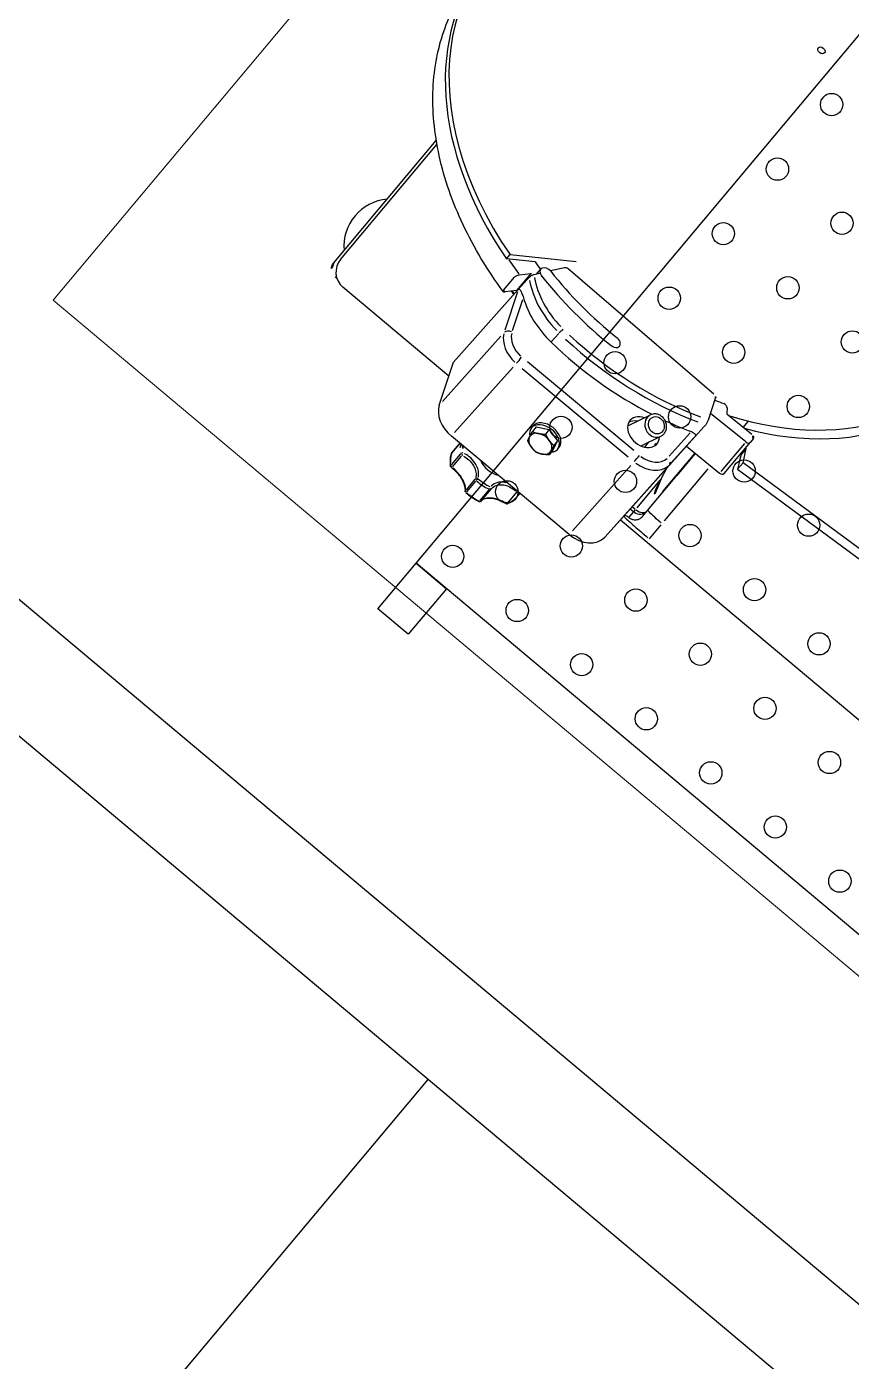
# Model space of a CAD drawing. Header units: metres. Extents: x 822482 to 822767, y 9662202 to 9662512.
# Drawn here: x 822693.193 to 822693.609, y 9662398.62 to 9662399.293 of the extents above; entities that cross this region are included whole.
import ezdxf

# ---------------------------------------------------------------- set-up
doc = ezdxf.new("R2010")
doc.units = ezdxf.units.M
doc.layers.add('ARQ_NE_EQUIPAMENTOS', color=7, linetype='Continuous')
doc.layers.add('ARQ_NE_INOX', color=7, linetype='Continuous', lineweight=0, true_color=0x0032c7)
doc.layers.add('ARQ_NE_MOBILIÁRIOS', color=251, linetype='Continuous', lineweight=0)

# ---------------------------------------------------------------- blocks, each defined once
blk = doc.blocks.new('Tan-s-pl')
for p, q in [((0.3099999999999454, -0.2599999999999341), (0.3099999999999454, 0.2600000000000477)), ((0.4900000000000091, -0.2599999999999341), (0.03999999999996362, -0.2599999999999341)), ((0.5099999999999909, -0.2999999999999545), (0, -0.2999999999999545))]:
    blk.add_line(p, q)
blk = doc.blocks.new('20006_ARQ_1400_3PV$0$IPL-001')
at = {"color": 0}
for points in [[(0, 0), (1, 0), (1, -0.3699999999989814), (0, -0.3699999999989814)], [(0, -0.3699999999989814), (0.02000000000407454, -0.3699999999989814), (0.02000000000407454, -0.3999999999978172), (0, -0.3999999999978172)]]:
    blk.add_lwpolyline(points, close=True, dxfattribs=at)
for centre in [(0.01194317577028414, -0.05810210423805984), (0.01194317577028414, -0.100583787629148), (0.0544248591613723, -0.100583787629148), (0.01194317577028414, -0.1430654710202361), (0.0544248591613723, -0.1430654710202361), (0.09690654255973641, -0.1430654710202361), (0.01194317577028414, -0.1855471544113243), (0.0544248591613723, -0.1855471544113243), (0.09690654255973641, -0.1855471544113243), (0.01194317577028414, -0.2280288378024125), (0.0544248591613723, -0.2280288378024125), (0.09690654255973641, -0.2280288378024125), (0.1393882259508246, -0.2280288378024125), (0.01194317577028414, -0.2705105211935006), (0.0544248591613723, -0.2705105211935006), (0.09690654255973641, -0.2705105211935006), (0.1393882259508246, -0.2705105211935006), (0.1818699093491887, -0.2705105211935006), (0.01194317577028414, -0.3129922045845888), (0.0544248591613723, -0.3129922045845888), (0.09690654255973641, -0.3129922045845888), (0.1393882259508246, -0.3129922045845888), (0.1818699093491887, -0.3129922045845888), (0.2243515927402768, -0.3129922045845888), (0.01194317577028414, -0.3554738879756769), (0.0544248591613723, -0.3554738879756769), (0.09690654255973641, -0.3554738879756769), (0.1393882259508246, -0.3554738879756769), (0.1818699093491887, -0.3554738879756769), (0.2243515927402768, -0.3554738879756769), (0.2668332761386409, -0.3554738879756769)]:
    blk.add_circle(centre, 0.005620420848572394, dxfattribs=at)
blk = doc.blocks.new('20006_ARQ_1400_3PV$0$QF-062')
at = {"color": 0}
for p, q in [((0.3823278721320094, 0.03771575491100521), (0.3823278721320094, 0.02992738989178179)), ((0.3829763868898226, 0.03097879686038141), (0.3829763868898226, 0.03798832537768249)), ((0.3909057447735904, 0.03887637152865864), (0.3909057447735904, 0.03186684301135756)), ((0.3918148614038728, 0.0313722237501679), (0.3918148614038728, 0.03838175226746898)), ((0.4045409800473863, 0.03379667297349442), (0.4045409800473863, 0.0267871444557386)), ((0.3715510699630613, 0.02283505962441268), (0.3715510699630613, 0.03046135554177454)), ((0.4056412505715343, 0.02655780382838202), (0.4056412505715343, 0.03356733234613785)), ((0.4092859763422894, 0.02857119216832871), (0.4092859763422894, 0.02267622091358135)), ((0.4093219821115781, 0.02234883067785631), (0.4093219821115781, 0.02871065450653987)), ((0.3374869347744607, 0.02213302629343161), (0.4148880534867203, 0.02236555207809943)), ((0.3700060917299197, 0.02223071922890085), (0.3700060917299197, 0.02513796927541989)), ((0.3360221971388455, -0.02453026059220065), (0.337409843320529, 0.01967706382538381)), ((0.4148109620318792, 0.01990958961050637), (0.4134233158511051, -0.02429773480707809)), ((0.4296371907275898, 0.01428035694289065), (0.4380678019879269, -0.00681364420825048)), ((0.3227805572532816, 0.009238840090802114), (0.3213929110725076, -0.03496848432723709)), ((0.3221280614689022, -0.00716194639880996), (0.3228576487072132, 0.01169480255839517)), ((0.4281724530919746, -0.03238292994228686), (0.4295600992736581, 0.01182439447529759)), ((0, 0), (0.3224051646275257, 0)), ((0.4353446019094918, 0), (0.5050121834601669, 0)), ((0.3050060917303199, -0.002163662421025947), (0.3050060917303199, -0.01133415133153903)), ((0.3200060917297378, -0.007301668729269295), (0.3200060917297378, -0.003850377237995417)), ((0.322120363644899, -0.002444453864427487), (0.3223105861643489, -0.002444453864427487)), ((0.3711571580897726, -0.005185516019537317), (0.371057938938975, -0.002173591370592476)), ((0.3722786789376187, -0.01022697252938087), (0.3711571580897726, -0.005185516019537317)), ((0.3851289137046479, -0.008675373837832012), (0.3850296945538503, -0.005663449188432423)), ((0.3866384276216195, -0.006650588805769075), (0.3866769645374006, -0.007820426318176033)), ((0.5102799148407939, -0.00150000000030559), (0.5115091375946577, -0.00150000000030559)), ((0.5165060917297524, -0.006496954135400301), (0.5165060917297524, -0.08695021528274083)), ((0.3150060917296287, -0.008496565325003758), (0.3150060917296287, -0.01248122739707469)), ((0.3150060917296287, -0.01248122739707469), (0.3150060917296287, -0.03550037341392454)), ((0.3200060917297378, -0.008821484502277599), (0.3200060917297378, -0.007509075905090867)), ((0.3200060917297378, -0.0281852067669206), (0.3200060917297378, -0.009958299453046493)), ((0.3201093906700407, -0.00894569349111407), (0.3219687715854889, -0.00894569349111407)), ((0.3220120788118948, -0.007493407145375386), (0.3201116699974591, -0.007493407145375386)), ((0.3221280614689022, -0.00716194639880996), (0.3205862323793554, -0.05628119575158053)), ((0.3696476441728009, -0.007210301051600254), (0.3696861810885821, -0.008380138564007211)), ((0.3722786789376187, -0.01022697252938087), (0.3721794597859116, -0.007215047880436032)), ((0.3792645567446016, -0.01197190143875559), (0.3722786789376187, -0.01022697252938087)), ((0.3792645567446016, -0.01197190143875559), (0.379165337593804, -0.008959976789356006)), ((0.3851289137046479, -0.008675373837832012), (0.3792645567446016, -0.01197190143875559)), ((0.4380678019879269, -0.00681364420825048), (0.4365259728974706, -0.05593289356147579)), ((0.5150060917303563, -0.009993908270189422), (0.5150060917303563, -0.0856803592396318)), ((0.3050060917303199, -0.01400482014332738), (0.3050060917303199, -0.04826743369631004)), ((0.3152352556262485, -0.04999654176981494), (0.3153250342129468, -0.02464884529535993)), ((0.4094761684609693, -0.02676532356417738), (0.3398151616202085, -0.02697459677074221)), ((0.3200060917297378, -0.02919781272885302), (0.3212505386591147, -0.03511787354455009)), ((0.3398231754572407, -0.03121467749588192), (0.409484182298911, -0.03100540428931708)), ((0.3150060917296287, -0.05000044819007599), (0.3150060917296287, -0.03550037341392454)), ((0.3212793402553871, -0.03836728424266767), (0.3206227117416347, -0.05533835830374301)), ((0.338461645517782, -0.03533176443897901), (0.3339069547027975, -0.04545153725985074)), ((0.3366830476188625, -0.03610968838620465), (0.3365449051716496, -0.03611010338909182)), ((0.3367804696863459, -0.03906706024372397), (0.3366807118882207, -0.03603878428339158)), ((0.3500855501433762, -0.03874341170194384), (0.3448496918335877, -0.0503766265064769)), ((0.4254934878272252, -0.03831248815731669), (0.4316124042370575, -0.05362246104186852)), ((0.4361044423349085, -0.05487819350400969), (0.4285168922006051, -0.03589359246780077)), ((0.3236015336733544, -0.0563290038339801), (0.3242155771422404, -0.04045857335540859)), ((0.4066694805824227, -0.05211397822495201), (0.4068429363551331, -0.04658806267298132)), ((0.2973365873722287, -0.05168218133167102), (0.2973365873722287, -0.07218827798624261)), ((0.320786474914712, -0.04990191344495543), (0.2992883868664649, -0.05026837853210964)), ((0.2992883868664649, -0.0697491703540436), (0.2992883868664649, -0.05129368336520201)), ((0.4368782692699824, -0.05501604741039046), (0.4408943127491511, -0.05074492487574389)), ((0.4420394790640785, -0.05094123686876628), (0.4420394790640785, -0.05942651824307177)), ((0.2935472678627775, -0.05762282492014492), (0.007017306410489255, -0.07534866495916503)), ((0.2951451660092062, -0.06072715738628176), (0.2935472678627775, -0.05762282492014492)), ((0.2935472678627775, -0.06186546560729766), (0.2935472678627775, -0.05762282492014492)), ((0.3205862323793554, -0.05628119575158053), (0.3203720894498474, -0.06310331371741995)), ((0.4365259728974706, -0.05593289356147579), (0.4363118299688722, -0.06275501152731522)), ((0.4368782692699824, -0.06632975590946444), (0.4368782692699824, -0.05501604741039046)), ((0.007017306410489255, -0.07959130564631778), (0.2935472678627775, -0.06186546560729766)), ((0.2935472678627775, -0.06186546560729766), (0.2969258270968567, -0.0684291950565239)), ((0.2969258270968567, -0.0684291950565239), (0.2969258270968567, -0.06472411459481009)), ((0.3203292608641277, -0.06446773731067879), (0.3203720894498474, -0.06310331371741995)), ((0.3208626554560396, -0.0672739131077833), (0.3251167805092336, -0.07791804269663771)), ((0.451051646513406, -0.06678381939536848), (0.4232818071195652, -0.08558589188260157)), ((0.4335214489592545, -0.0690686140201251), (0.4351890047337292, -0.06685848841379993)), ((0.4362690013831525, -0.0641194351201193), (0.4363118299688722, -0.06275501152731522)), ((0.4408943127491511, -0.06205863337436313), (0.4368782692699824, -0.06632975590946444)), ((0.4390064542458276, -0.07211080775277878), (0.451051646513406, -0.06395539227059999)), ((0.451051646513406, -0.06395539227059999), (0.451051646513406, -0.06678381939536848)), ((0.2969258270968567, -0.0684291950565239), (0.2973365873722287, -0.0684291950565239)), ((0.2974094690389393, -0.07434306509003363), (0.2973371682792276, -0.07222236089091894)), ((0.2992883868664649, -0.07077447518668123), (0.3221062642032848, -0.0703855124384063)), ((0.4257327330642511, -0.07939153137158428), (0.430127400884885, -0.07356697783598065)), ((0.4319198704533846, -0.06834062826874288), (0.4319198704533846, -0.06876038697464537)), ((0.4344432079778926, -0.06784694381258305), (0.4344432079778926, -0.0711602727456011)), ((0.4390064542458276, -0.07207911261275513), (0.4390064542458276, -0.07211080775277878)), ((0.3156820796803004, -0.07544620723729167), (0.2994570886385191, -0.07572278498446394)), ((0.3050060917303199, -0.07583366953258519), (0.3050060917303199, -0.07953222123478554)), ((0.3174710852626959, -0.07788865881138918), (0.3156820796803004, -0.07544620723729167)), ((0.3270432027911738, -0.07899589469388957), (0.4239855382411406, -0.08012770646018907))]:
    blk.add_line(p, q, dxfattribs=at)
for centre, radius, start, end in [((0.3833278721313036, 0.03771575491100521), 0.0009999999999999861, 104.8677480502439, 180), ((0.3908607621215197, 0.03855939875438708), 0.001000000000000013, 30.42224838388027, 88.17633178927693), ((0.4048594926298392, 0.03351581153083316), 0.0009999999999999866, 48.4439947287831, 93.65717346397655), ((0.3833278721313036, 0.02992738989178179), 0.0009999999999999996, 180, 180.7603546248418), ((0.4083219821113744, 0.02871065450653987), 0.001000000000000025, 0, 21.31168413781877), ((0.499506091729927, -0.03150000000005093), 0.024, 315.0994720392985, 44.90052796070155), ((0.4380819465859531, -0.0549290529852442), 0.00200000000000001, 70.88363497401234, 76.0380600535628)]:
    blk.add_arc(centre, radius, start, end, dxfattribs=at)
for centre, major_axis, ratio, start_param, end_param in [((0.3833278721313036, 0.03771575491100521), (-0.001000000000000007, 3.16684178880424e-16), 0.7071067811865487, 5.132128042971893, 6.222603345906392), ((0.3833278721313036, 0.03771575491100521), (-0.000256588776728543, 0.0009665206669579971), 0.2485375981251704, 0.03762277174563522, 0.7148326631733601), ((0.3900060917303563, 0.02513796927541989), (0.02000000000000007, 6.557254739192332e-17), 0.7071067811865466, 1.546006237704754, 1.909745681244013), ((0.3908607621215197, 0.03855939875438708), (3.182364075680469e-05, 0.0009994934996732077), 0.031807538402852, 5.53753810544389, 6.243940717557217), ((0.3908607621215197, 0.03855939875438708), (0.001000000000000005, 9.123561281465519e-19), 0.707106781186559, 0.3652405931858507, 1.464716496227984), ((0.3908607621215197, 0.03855939875438708), (0.0008623171074733906, 0.0005063686465004846), 0.8174213137207486, 5.925545315158049, 6.264362149727102), ((0.4048594926298392, 0.03351581153083316), (-6.378638422766169e-05, 0.0009979635750803511), 0.3797012990775035, 0.04051842515321451, 0.7698500766179063), ((0.4048594926298392, 0.03351581153083316), (0.0009999999999999942, -8.196568423990413e-18), 0.7071067811865579, 0.7343983612848692, 1.833874264327079), ((0.4048594926298392, 0.03351581153083316), (0.0006633518180734077, 0.0007483076676465863), 0.5527863420835383, 5.753485271050894, 6.255306357909683), ((0.3900060917303563, 0.02513796927541989), (0.02000000000000008, 5.745404152435186e-17), 0.7071067811865462, 0.2893691762688357, 0.6531086198080969), ((0.3900060917303563, 0.02513796927541989), (-0.01999999999999997, -5.995204332975841e-17), 0.7071067811865466, 5.908102043575139, 6.263444082779355), ((0.3713852478031185, 0.03017591287334653), (0.01093438482008975, -0.0006346613676551009), 0.6909416658158116, 0.04008250669349422, 0.04927165707827008), ((0.3833278721313036, 0.02992738989178179), (-0.001000000000000007, -2.302845414359215e-18), 0.7071067811865343, 5.132128042971207, 6.222603345905481), ((0.3833278721313036, 0.02992738989178179), (-0.0009999119456595897, -1.327030245508259e-05), 0.6591876900106659, 0.07687630636897481, 1.460649805045852), ((0.3833278721313036, 0.02992738989178179), (-0.0002565887768835514, 0.0009665206669168519), 0.2485375979576538, 0.8275045927165872, 2.178389433760001), ((0.3900060917303563, 0.01734960425619647), (-0.02000000000000008, -6.291842047367879e-17), 0.7071067811865462, 4.687598891294547, 5.051338334833807), ((0.3900060917303563, 0.01664421995155863), (0.01906975647374419, 4.558853294867049e-17), 0.7071067811865469, 1.546006237722208, 1.909745681233476), ((0.3908607621206102, 0.03077103373516366), (-3.182364125541001e-05, -0.0009994934996573157), 0.03180753881493929, 0.9307668645042515, 2.281651704657826), ((0.3908607621215197, 0.03077103373516366), (0.0009235187024242547, 0.0003835533942916246), 0.6268361034899055, 4.538340871898104, 5.930577875802896), ((0.3908607621215197, 0.03077103373516366), (0.001000000000000009, 2.107689023311821e-17), 0.7071067811865455, 0.3652405931856677, 1.464716496227972), ((0.4083219821113744, 0.02871065450653987), (0.000931617131613698, 0.0003634412195717319), 0.6816468578985246, 6.036272601194219, 6.270189901743541), ((0.4083219821113744, 0.02871065450653987), (0.001000000000000043, -4.616229273834982e-16), 0.7071067811863321, 0.01345807147042422, 0.2557033579355315), ((0.3378482183552478, 0.01116579961444586), (-0.01499261569709459, 0.0004706108362924683), 0.7308409489620903, 4.75941912271888, 6.27785557195395), ((0.3900060917303563, 0.01734960425619647), (-0.0200000000000033, -5.93275428784068e-17), 0.7071067811865466, 5.889757552187895, 5.928366397729084), ((0.3900060917303563, 0.01621703298815191), (-0.01043024352625588, -7.887440700571345e-16), 0.707106781186547, 4.173752664022909, 5.259522309340555), ((0.4048594926298392, 0.02572744651160974), (0.0002755186855255527, -0.0009612957161697292), 0.1783755063717788, 3.968345839698838, 5.360582843602569), ((0.4048594926298392, 0.02572744651160974), (-0.001, -7.892124453956485e-17), 0.7071067811865458, 3.87599101487441, 4.975466917916796), ((0.4048594926298392, 0.02572744651160974), (0.0006633518180615427, 0.0007483076676571283), 0.5527863421219409, 4.29967232289254, 5.650557163936019), ((0.3900060917303563, 0.01664421995155863), (0.01906975647374403, 4.496403249731886e-17), 0.707106781186547, 0.4481636328550422, 0.6614662227841999), ((0.3900060917303563, 0.01734960425619647), (0.01999999999999993, 5.995204332975847e-17), 0.7071067811865464, 0.3767782552058871, 0.6577090976468877), ((0.4152493370675074, 0.01139832539956842), (0.01499261569709458, -0.0004706108362924681), 0.7308409489620907, 0.3088295301333409, 1.617826469129097), ((0.3780298337087515, -0.00349404723601765), (-0.006496476024512275, -0.0002140076235553438), 0.6817931036879153, 4.316365322629673, 5.363562873826247), ((0.3780298337087515, -0.00349404723601765), (0.006496476024512105, 0.0002140076235548818), 0.6817931036879166, 0.127575117843339, 1.174772669039923), ((0.378143035897665, -0.006930444928912038), (-0.008495391724362011, -0.0002798561231102312), 0.6817931036879175, 5.66453773822728, 10.12571009716888), ((0.3780298337087515, -0.00349404723601765), (-0.006496476024512108, -0.0002140076235548822), 0.6817931036879166, 5.363562873826318, 6.410760425022943), ((0.3780298337087515, -0.00349404723601765), (-0.006496476024512108, -0.0002140076235548811), 0.6817931036879166, 0.1275751178433391, 1.174772669039923), ((0.3780298337087515, -0.00349404723601765), (0.006496476024512105, 0.0002140076235548812), 0.6817931036879165, 5.363562873826329, 6.410760425022943), ((0.5049999962866423, -0.01000609544325926), (0.007079685445991901, 0.007079685445991901), 0.9987827659587183, 5.49839613136775, 7.06797448299143), ((0.5115030440083501, -0.006503047721707844), (0.00353984272299594, 0.003539842722995952), 0.9987827659587183, 5.498396131367741, 7.067974482991413), ((0.3200060917297378, -0.01248122739707469), (-0.005000000000000004, -3.508686929153005e-17), 0.997564050259824, 4.790928796724415, 6.204645490839825), ((0.3200060917297378, -0.01248122739707469), (-0.004999999999999997, 1.484321794168028e-20), 0.7071067811865486, 4.790928796724454, 6.204645490839888), ((0.3781815728125366, -0.008100282441318996), (-0.00849539172436195, -0.0002798561231102487), 0.6817931036879171, 0, 3.141592653589772), ((0.3780298337087515, -0.00349404723601765), (0.006496476024512275, 0.000214007623555345), 0.6817931036879153, 4.316365322629672, 5.363562873826246), ((0.3200060917297378, -0.05651925777056022), (-0.003318626548638805, 0.0362231076742075), 0.1032457539176619, 5.557396965636888, 6.769087635841851), ((0.3200060917297378, -0.01082657444931101), (-0.003448926669083357, -0.03613294321768652), 0.1001875132506393, 5.114475840107488, 5.473581496697419), ((0.4134184811127852, -0.02894714261037734), (-9.012456393871617e-06, 0.002999986462574458), 0.03208848833775912, 0.829231079083355, 2.242947773192029), ((0.4137075079770511, -0.03772092395365689), (0.01499261569709462, -0.0004706108362924686), 0.7308409489620902, 0.3742793770831261, 1.552376622179301), ((0.3363063892647915, -0.03795344973832471), (-0.01499261569709458, 0.0004706108362924695), 0.7308409489620904, 4.835340945180633, 6.201933749492191), ((0.336242146386212, -0.04000008512821296), (-0.01199409255767568, 0.0003764886690339741), 0.73084094896209, 4.835340945180629, 6.201933749492187), ((0.3360173624005256, -0.0291796683954999), (9.012456393889345e-06, -0.002999986462574459), 0.03208848833775774, 3.970823732481088, 5.384540426603909), ((0.4136432650984716, -0.0397675593430904), (0.01199409255767568, -0.000376488669033974), 0.73084094896209, 0.3742793770831305, 1.552376622179295), ((0.3243139335472733, -0.03753024738352906), (-0.002997757023056276, 0.0001159863384934109), 0.682538111656288, 0.08351730401921031, 1.49723399813464), ((0.3419565928215889, -0.04144535958903361), (-0.008995569418256747, 0.0002823665017754793), 0.7308409489620907, 2.08946030648406, 6.846041959961392), ((0.3420422499930282, -0.03871651240251595), (-0.008995569418256775, 0.0002823665017754818), 0.7308409489620906, 0.2090575162844893, 0.7124914047877882), ((0.3420422499930282, -0.03871651240251595), (0.008995569418256832, -0.0002823665017754836), 0.7308409489620912, 5.426595906199927, 6.074127790895082), ((0.4252177909056627, -0.03541529871881721), (0.002785748241245775, 0.001113376277992394), 0.6502564551275722, 4.514344786956542, 5.928061481071952), ((0.3393783232686474, -0.04791408188339119), (0.005471368565381326, -0.00246254462330271), 0.8822970915792887, 0.1570796326794728, 2.984513020910303), ((0.3948712715791771, -0.1609060309488086), (0.1574224648194923, -0.004941413781070904), 0.7308409489620911, 1.517570227352511, 1.919688932511329), ((0.403619523254747, -0.07721161309336821), (0.04247907780843461, -0.001333397369495322), 0.7308409489620907, 0.8638164033107749, 1.517570227352511), ((0.2993365873726361, -0.05168218133167102), (-0.002000000000000069, -1.614919135917161e-18), 0.7071067811865474, 4.736491567242004, 6.283185307179529), ((0.3948712715791771, -0.1609060309488086), (0.1574224648194858, -0.004941413781082553), 0.7308409489620906, 1.968116389465621, 2.063666216356673), ((0.394678542942529, -0.1670459371180186), (-0.157422464819493, 0.004941413781070917), 0.7308409489620906, 4.687558405857203, 5.198677854325386), ((0.3946357143568093, -0.1684103607112775), (0.1554234493932163, -0.004878665669577104), 0.7308409489620906, 1.546100074863968, 2.059637330069499), ((0.4065077006434876, -0.05387652862691539), (0.0001404765092666615, 0.001995060487891113), 0.03631220620142759, 4.040392584587678, 5.454109278698577), ((0.4034267946180989, -0.08335151926257822), (-0.04247907780843479, 0.001333397369492099), 0.7308409489620907, 3.892236175835761, 4.618798317515565), ((0.3878154119047394, -0.1626770187831426), (0.1581245637407833, -0.0001291606549753238), 0.7325614306139907, 1.244668988973247, 1.257537555819397), ((0.4380819465859531, -0.0549290529852442), (0.0004825546015574237, 0.001940912428865749), 0.2201697297876662, 5.993137987502372, 6.267919658771749), ((0.4033839660323792, -0.08471594285583706), (0.04048006238215528, -0.00127064925798966), 0.7308409489620911, 0.7316122156060896, 1.476204016207961), ((0.389979609159127, -0.1757408493508592), (0.16575, 2.498001805406602e-15), 0.7071067811865468, 4.40117143398352, 7.476631054594666), ((0.382606883529661, -0.06688314113125671), (-0.003499999999999957, -2.595580000930298e-18), 0.7071067811865475, 4.74620547236109, 7.887798125950884), ((0.3878305358184662, -0.1760686792231354), (0.1580000000000008, 1.16157083951407e-16), 0.7071067811865476, 1.287995384588129, 1.604612818771299), ((0.3878305358184662, -0.17253314531672), (-0.1579999999995933, -1.448841047135829e-16), 0.7071067811865476, 4.396745008868185, 4.404715258268387), ((0.3878305358184662, -0.1725331453171748), (0.1649999999999728, 1.149080830487037e-16), 0.7071067811865474, 1.186077687074633, 1.240363125536874), ((0.389979609159127, -0.1729124222260907), (0.1657499999999998, 1.248600832101653e-15), 0.707106781186547, 2.173132055707809e-14, 1.193445747415097), ((0.2993365873726361, -0.07218827798624261), (-0.002000000000000105, -1.712497331440855e-18), 0.7071067811865474, 4.736491567242002, 6.307287894036836), ((0.3878305358184662, -0.1760686792231354), (-0.1509999999999988, -1.249000902703302e-16), 0.7071067811865471, 4.429588038177918, 4.746205472361094), ((0.4309432079771796, -0.0711602727456011), (0.00350000000000003, 2.029626466892865e-18), 0.7071067811865475, 4.42958803817792, 7.571180691767713), ((0.3878305358184662, -0.1725331453171748), (0.1510000000000428, 1.099120794378905e-16), 0.7071067811865475, 1.224795234800791, 1.256977507414408), ((0.3870409575238227, -0.1649384652423578), (-0.1509999999999997, -2.148281552649679e-16), 0.7071067811865481, 5.292631606997071, 6.587081644648822), ((0.3900060917303563, -0.1673231732934255), (-0.1502246036773903, 1.498801083243961e-17), 0.7071067811865466, 5.238533713142226, 6.560067976739903), ((0.2994088881323478, -0.07430898218535731), (-0.00200000000000014, -1.488067481736355e-18), 0.7071067811865474, 0.02410258685730682, 1.59489891365221), ((0.3192470215290086, -0.07723825494440462), (-0.00199999999999993, 1.451963549392588e-16), 0.7071067811865474, 0.4778881923758904, 2.035612251441842), ((0.3878305358184662, -0.1739473588791043), (-0.1509999999997879, -1.199040866595169e-16), 0.7071067811865475, 5.143520657794981, 5.177204905031569), ((0.327035160997184, -0.07753377182416443), (-0.001999015426279282, 6.274811150566252e-05), 0.7308409489620911, 0.3088295301333481, 1.597754871850174), ((0.4239774964471508, -0.07866558359091869), (-0.001999015426279239, 6.27481115058124e-05), 0.7308409489620908, 1.597754871850309, 2.665024020325957)]:
    blk.add_ellipse(centre, major_axis=major_axis, ratio=ratio, start_param=start_param, end_param=end_param, dxfattribs=at)
for centre, major_axis, ratio in [((0.3392176949746499, -0.04827097149563997), (0.004052865603986126, -0.00182410712837247), 0.8822970915792885), ((0.3969248766834426, -0.2466440185353349), (-0.002067, -8.606396845189935e-18), 0.7071067811865467)]:
    blk.add_ellipse(centre, major_axis=major_axis, ratio=ratio, dxfattribs=at)
for points, knots in [([(0.3716326511485022, 0.03078497905426048), (0.3721735037379403, 0.03085823229594098), (0.3727149434535022, 0.03095402513508816), (0.3737892079716403, 0.03118967706313924), (0.3743213814250339, 0.03132877649841248), (0.3753513400451993, 0.03164365025531879), (0.3758495172005496, 0.03181828381048035), (0.3768019028048002, 0.03219691918093304), (0.3772622185197179, 0.03240269879233892), (0.3781303948162531, 0.03283822435332695), (0.3785386062763791, 0.03306691898114877), (0.3792951994964824, 0.03353959686091912), (0.3796430058810074, 0.03378228149085771), (0.3802819144448222, 0.03428083627613887), (0.3805722249717292, 0.03453610341375679), (0.3810853177501485, 0.03504728632924525), (0.3813083140412346, 0.03530309754978589), (0.3816886031218019, 0.0358091003008667), (0.3818459090398392, 0.0360608332425727), (0.382095621012013, 0.03655365658050869), (0.3821859625168145, 0.03679336741379302), (0.382297328525965, 0.03722611070361381), (0.3823238260538346, 0.037420523010951), (0.3823278721320094, 0.03760571261136647)], [-2.165005934329527, -2.165005934329527, -2.165005934329527, -2.165005934329527, -1.990587250603312, -1.990587250603312, -1.819764459652131, -1.819764459652131, -1.65352051603671, -1.65352051603671, -1.489460330070393, -1.489460330070393, -1.329695658331678, -1.329695658331678, -1.171701880576613, -1.171701880576613, -1.014854793009576, -1.014854793009576, -0.8587238946612629, -0.8587238946612629, -0.6991905758499326, -0.6991905758499326, -0.5363175691041631, -0.5363175691041631, -0.3870162028801631, -0.3870162028801631, -0.3870162028801631, -0.3870162028801631]), ([(0.3723549563037523, 0.03058979958359487), (0.372503633902852, 0.03061660752018724), (0.3726522501474392, 0.03064512956689214), (0.3736508504771336, 0.03084879104881111), (0.3745127434931419, 0.03108252913489196), (0.3762717117897409, 0.03168932916014455), (0.3771588134986814, 0.03207426943481551), (0.3784835529877455, 0.03278907961794175), (0.3789611456377315, 0.0330838328018217), (0.379394611331918, 0.03339002249367695), (0.3800617070310182, 0.03386124277631097), (0.3806417281539325, 0.03437330213546375), (0.3812326200377356, 0.03504892364844636), (0.3813578798799426, 0.03520544877983411), (0.3817999128386873, 0.03581249476837911), (0.3820389156298916, 0.03627151488217351), (0.3822260323431692, 0.03686975245045687), (0.382262201604135, 0.037020211689196), (0.3822870914182204, 0.0371685892196183)], [-2.104588045993139, -2.104588045993139, -2.104588045993139, -2.104588045993139, -2.05441436965469, -2.05441436965469, -1.766864294014685, -1.766864294014685, -1.443417974602526, -1.443417974602526, -1.241264024969927, -1.241264024969927, -1.241264024969927, -0.930152828688847, -0.930152828688847, -0.8368300765090806, -0.8368300765090806, -0.5675448988209157, -0.5675448988209157, -0.4757342459110508, -0.4757342459110508, -0.4757342459110508, -0.4757342459110508]), ([(0.3830712833550933, 0.03868227557813952), (0.3835701750140288, 0.03881471971999417), (0.384076222450858, 0.03893278937675859), (0.3850994944205013, 0.0391395422379901), (0.3856167183985235, 0.03922822525191805), (0.3866591437354145, 0.03937572278482548), (0.3871843444876504, 0.0394345371619238), (0.388239476862509, 0.03952197631406307), (0.3887694078484856, 0.03955060100270202), (0.3898307260851652, 0.0395775040560693), (0.3903621126846701, 0.03957578239351278), (0.3908925857622307, 0.0395588922542629)], [0.4262410620851453, 0.4262410620851453, 0.4262410620851453, 0.4262410620851453, 0.5070720495381975, 0.5070720495381975, 0.5879030369912497, 0.5879030369912497, 0.6687340244443019, 0.6687340244443019, 0.749565011897354, 0.749565011897354, 0.8303959993504062, 0.8303959993504062, 0.8303959993504062, 0.8303959993504062]), ([(0.3917230792285409, 0.03906576740109813), (0.3918549030104259, 0.038841278972086), (0.392025196265422, 0.0386077459097578), (0.3924394799059883, 0.03814264345010088), (0.3926781055915853, 0.03791281868325314), (0.3932193639066099, 0.03746317961122259), (0.3935194244986633, 0.03724394976961776), (0.3941795003556763, 0.03681861563609345), (0.394541969833881, 0.03661103843205638), (0.3953169913584134, 0.03621786504163538), (0.3957289550953647, 0.0360321457678765), (0.3965925503916878, 0.03568731437599126), (0.3970434291259153, 0.03552848987692414), (0.3979849581228336, 0.03523848543181884), (0.3984739002453352, 0.03510830610139237), (0.3994716491397412, 0.03488250382997649), (0.3999795412391904, 0.03478733528982048), (0.4010070979829834, 0.03463285422549234), (0.4015323258263379, 0.03457362639483108), (0.4025259327536332, 0.03449878160290609), (0.4029948807456094, 0.03447956038462507), (0.4039123073944211, 0.03447319661563597), (0.4043594583890808, 0.03448589165009253), (0.4047957062457499, 0.03451377510600651)], [-1.956306506016431, -1.956306506016431, -1.956306506016431, -1.956306506016431, -1.783292413320311, -1.783292413320311, -1.6202877764701, -1.6202877764701, -1.460676992342751, -1.460676992342751, -1.301237467581827, -1.301237467581827, -1.143210899653514, -1.143210899653514, -0.9840858508546237, -0.9840858508546237, -0.8242061245595655, -0.8242061245595655, -0.6629740482302773, -0.6629740482302773, -0.498108511393814, -0.498108511393814, -0.3488494920144022, -0.3488494920144022, -0.1995904726349905, -0.1995904726349905, -0.1995904726349905, -0.1995904726349905]), ([(0.3920774465923387, 0.03838704743702692), (0.3922049946540938, 0.03821959581091505), (0.3923494304171982, 0.03805259658292925), (0.3929524526238311, 0.03743196701952911), (0.3935166309674969, 0.0369911985753788), (0.3941814789359341, 0.03658431604890211), (0.394938627879128, 0.03612094594063819), (0.3958405180701448, 0.03569583450234859), (0.3979011184756018, 0.03495262708884184), (0.3991173808562962, 0.0346412349149432), (0.4014864671707983, 0.03425296160003199), (0.4026776933833389, 0.03415999358912813), (0.4037923809755739, 0.03416654879265479)], [-1.86847070434696, -1.86847070434696, -1.86847070434696, -1.86847070434696, -1.753461821951539, -1.753461821951539, -1.437966675233699, -1.437966675233699, -1.437966675233699, -1.078671275230524, -1.078671275230524, -0.6745405126982589, -0.6745405126982589, -0.2874262743040406, -0.2874262743040406, -0.2874262743040406, -0.2874262743040406]), ([(0.4055228444476597, 0.03426411919872407), (0.4058626048163205, 0.03396293204241374), (0.4061860195579357, 0.0336512541493903), (0.4067978229868459, 0.03300859927321653), (0.4070862113858311, 0.03267762123141438), (0.4076257421938863, 0.03199822026590482), (0.407876883773497, 0.0316497960147899), (0.4083398316088278, 0.03093756638463674), (0.4085516362365524, 0.03057375970320209), (0.4089339873698918, 0.02983307932436219), (0.4091045313425639, 0.02945620486161715), (0.4092535992431294, 0.02907409572617325)], [1.682878123521147, 1.682878123521147, 1.682878123521147, 1.682878123521147, 1.763709110972805, 1.763709110972805, 1.844540098424463, 1.844540098424463, 1.925371085876121, 1.925371085876121, 2.006202073327779, 2.006202073327779, 2.087033060779436, 2.087033060779436, 2.087033060779436, 2.087033060779436]), ([(0.3700060917299197, 0.02513796927541989), (0.3700060917299197, 0.02552333945595819), (0.3700273271733749, 0.02590870773701681), (0.3701120317073219, 0.02667645423252907), (0.3701754993089708, 0.02705882908730928), (0.3703439763557981, 0.02781770477577084), (0.370448983314418, 0.02819420337209522), (0.3706994546546412, 0.02893863876579417), (0.370844916275928, 0.02930657467459241), (0.3711749014901216, 0.0300314404044002), (0.3713594226683199, 0.03038837046642584), (0.3715626615012297, 0.03073870135904144)], [5.497787143782135, 5.497787143782135, 5.497787143782135, 5.497787143782135, 5.575643677490258, 5.575643677490258, 5.653500211198381, 5.653500211198381, 5.731356744906503, 5.731356744906503, 5.809213278614626, 5.809213278614626, 5.887069812322748, 5.887069812322748, 5.887069812322748, 5.887069812322748]), ([(0.3716326520034272, 0.03078498034665245), (0.3715983552592661, 0.03078033969086391), (0.3715722929318872, 0.03076183710754776), (0.3715415091592149, 0.03069301176628869), (0.3715368961766217, 0.03064333488100601), (0.3715448099583227, 0.03057768780354309)], [0.08249081103084235, 0.08249081103084235, 0.08249081103084235, 0.08249081103084235, 0.1170251700459347, 0.1170251700459347, 0.1513396291566404, 0.1513396291566404, 0.1513396291566404, 0.1513396291566404]), ([(0.3822943284931171, 0.02921996356008094), (0.3821827441279311, 0.02820169955748497), (0.3817952988056277, 0.02720957103383626), (0.3806958407949423, 0.02568190135843906), (0.3801000193216169, 0.02509772466646609), (0.3793994900124744, 0.02460237564127965), (0.378698960703332, 0.02410702661654796), (0.3778936600210727, 0.02370046033092876), (0.3758089046459645, 0.02298139542426725), (0.3744708766053009, 0.02276470437391254), (0.3728657709934851, 0.02275448586578932), (0.3726225417758542, 0.02275956340372431), (0.3723788142469857, 0.02277113498166727)], [0.6708824657865234, 0.6708824657865234, 0.6708824657865234, 0.6708824657865234, 1.116225433279205, 1.116225433279205, 1.443155789792414, 1.443155789792414, 1.443155789792414, 1.770086146305622, 1.770086146305622, 2.220415708748606, 2.220415708748606, 2.300533167511872, 2.300533167511872, 2.300533167511872, 2.300533167511872]), ([(0.3783468466926934, 0.02246096251838026), (0.3789615504820176, 0.02273743360819935), (0.3795354524463619, 0.02306288776935617), (0.3800572715181261, 0.02343186957386933), (0.3808316932654634, 0.02397946844257604), (0.3814913850237645, 0.02462292432983304), (0.3827175546839499, 0.02631189992689542), (0.3831494585101609, 0.02741219541621831), (0.3832794125301007, 0.02863686983300795), (0.3832874036306748, 0.02873447574029342), (0.3832930920862054, 0.02883230733868913)], [-1.663447246936895, -1.663447246936895, -1.663447246936895, -1.663447246936895, -1.443155789792414, -1.443155789792414, -1.443155789792414, -1.116225433279205, -1.116225433279205, -0.6658958708362481, -0.6658958708362481, -0.6269853965935558, -0.6269853965935558, -0.6269853965935558, -0.6269853965935558]), ([(0.3911604656223062, 0.02949276212621044), (0.3913040139395889, 0.02922529993566059), (0.3914659748388658, 0.02896344168084397), (0.3921606183384938, 0.02798098276025485), (0.3928224634155413, 0.02731208986415368), (0.393601392628625, 0.02673661531798643), (0.3943803218417088, 0.02616114077181919), (0.3952749237832904, 0.02568006533738298), (0.3975161151392967, 0.02483921682551227), (0.3989199481666219, 0.02456395433409853), (0.4015910209946014, 0.02445673927149983), (0.4028559154539835, 0.02457103186998211), (0.4040712271735174, 0.0248395933485881)], [-1.907970470512772, -1.907970470512772, -1.907970470512772, -1.907970470512772, -1.793661654309229, -1.793661654309229, -1.465907630576844, -1.465907630576844, -1.465907630576844, -1.138153606844459, -1.138153606844459, -0.7093873546119455, -0.7093873546119455, -0.3352175048618303, -0.3352175048618303, -0.3352175048618303, -0.3352175048618303]), ([(0.4037755316066978, 0.02619961110622171), (0.4026719068006059, 0.0259493578942056), (0.4015239277168803, 0.02583932429706692), (0.3991022546788372, 0.02592536891143027), (0.3978312618401105, 0.02617070260976107), (0.3958040505031022, 0.02693183462861271), (0.3949953894671125, 0.02736953887188065), (0.3942911390095105, 0.02789456190794226), (0.393586888550999, 0.02841958494445862), (0.3929883176633666, 0.02903095606916395), (0.3923598041883452, 0.02992943496155931), (0.3922132345833234, 0.03016894916936508), (0.392083310101043, 0.0304136181175636)], [0.3352175048579598, 0.3352175048579598, 0.3352175048579598, 0.3352175048579598, 0.7093873546119455, 0.7093873546119455, 1.138153606844459, 1.138153606844459, 1.465907630576844, 1.465907630576844, 1.465907630576844, 1.793661654309229, 1.793661654309229, 1.907970470413075, 1.907970470413075, 1.907970470413075, 1.907970470413075]), ([(0.37155057099244, 0.02279908837363109), (0.3715484095819193, 0.02271943480491245), (0.371557436297735, 0.02262881849901532), (0.3715951698577555, 0.02243562983994707), (0.37162318996252, 0.02233556132659942), (0.3716583067916872, 0.02223568280442123)], [0, 0, 0, 0, 0.03228523427575995, 0.03228523427575995, 0.06420818079061733, 0.06420818079061733, 0.06420818079061733, 0.06420818079061733]), ([(0.3215599367622417, -0.002414221717572218), (0.3207469810877228, -0.002372551234657294), (0.3198188960141124, -0.002333924210233818), (0.3165318514238606, -0.002224886873136711), (0.3137580369984789, -0.002168479160900461), (0.3092329916398739, -0.002120907430253283), (0.3076287678850349, -0.002111253394105006), (0.3060284429393505, -0.002108359849898989)], [2.706681932259206, 2.706681932259206, 2.706681932259206, 2.706681932259206, 3.135764510116771, 3.135764510116771, 4.06487992052174, 4.06487992052174, 4.543529940458233, 4.543529940458233, 4.543529940458233, 4.543529940458233]), ([(0.3200060917297378, -0.003658638821889326), (0.3199877176666632, -0.003660872386717529), (0.3199690962910609, -0.003663184237666428), (0.3198047331316047, -0.003684057893224235), (0.3196351240885633, -0.003708449234636646), (0.3192689939933189, -0.003776519552502577), (0.3190778132975538, -0.003817384421836323), (0.3186647981483475, -0.003928936556349072), (0.3184583391175693, -0.003994237398728728), (0.3180070877633625, -0.00416688030691148), (0.3177745909106306, -0.004273574589205964), (0.3172655410107836, -0.004550343131541013), (0.316976619327761, -0.004741744985494734), (0.3162574239786409, -0.005342526952517801), (0.3158359384033247, -0.005830577316373819), (0.3151606252877173, -0.007113865679912124), (0.3150144197697955, -0.00782924114537309), (0.3150062104959943, -0.008459777868665697), (0.3150060917296287, -0.008478234587983025), (0.3150060917296287, -0.008496565325003758)], [-3.72666731781115, -3.72666731781115, -3.72666731781115, -3.72666731781115, -3.709161437710419, -3.709161437710419, -3.574190612532197, -3.574190612532197, -3.456598804460536, -3.456598804460536, -3.347378101174773, -3.347378101174773, -3.224964686864673, -3.224964686864673, -3.061989058945711, -3.061989058945711, -2.798367987686939, -2.798367987686939, -2.485377410147844, -2.485377410147844, -2.475874018855515, -2.475874018855515, -2.475874018855515, -2.475874018855515]), ([(0.3200060917297378, -0.003658638821889326), (0.3202066008107067, -0.00363426478998008), (0.3203957363466543, -0.003609392102134734), (0.3214287710361532, -0.00346193706491249), (0.3219951315886647, -0.003331993310894177), (0.3222814673381436, -0.00319758843852469)], [1.877873906720494, 1.877873906720494, 1.877873906720494, 1.877873906720494, 1.998913384318111, 1.998913384318111, 2.582442784303294, 2.582442784303294, 2.582442784303294, 2.582442784303294]), ([(0.3222975838525599, -0.002770389077795699), (0.3221846184287642, -0.002708423610783939), (0.3220448145693808, -0.002653987990925089), (0.3218347579249894, -0.002569101166500332), (0.3217557756852329, -0.002535657770295074), (0.3217134206170158, -0.002491184394330048), (0.3217209785143496, -0.002475987077559694), (0.3217869158297617, -0.002460728618189023), (0.3218123129081505, -0.002456663158682204), (0.3218755803054592, -0.00245091643091655), (0.3219064664272082, -0.002448950247526227), (0.3219690309451835, -0.002446443791995989), (0.3219964912959767, -0.002445699961299397), (0.3220564040584577, -0.002444678589654359), (0.3220883748317647, -0.002444453864427487), (0.322120363644899, -0.002444453864427487)], [3.264816109182175, 3.264816109182175, 3.264816109182175, 3.264816109182175, 3.622128549208369, 3.622128549208369, 3.928685160282841, 3.928685160282841, 4.138416014192081, 4.138416014192081, 4.215323994511641, 4.215323994511641, 4.268510770965755, 4.268510770965755, 4.305693638587354, 4.305693638587354, 4.34576877105424, 4.34576877105424, 4.34576877105424, 4.34576877105424]), ([(0.3057885967673428, -0.01210350793508042), (0.3064983209542333, -0.01210742717057656), (0.3072064855641656, -0.01211664377979105), (0.3078888151039791, -0.01213099041933674), (0.3093820643643994, -0.01216238743108988), (0.3107689715770903, -0.01221879514332613), (0.311893271498775, -0.01229338535131319), (0.3136562707741177, -0.01241034923214102), (0.3147830931684439, -0.01257550377067673), (0.31497546637911, -0.01274519365188098)], [-4.489432543385455, -4.489432543385455, -4.489432543385455, -4.489432543385455, -4.06487992052174, -4.06487992052174, -4.06487992052174, -3.135764510116771, -3.135764510116771, -3.135764510116771, -1.678831387876751, -1.678831387876751, -1.678831387876751, -1.678831387876751]), ([(0.3339069547027975, -0.04545153725985074), (0.3336742861756647, -0.04596848840765233), (0.3335325954540167, -0.04652608611831965), (0.3334429825681582, -0.04766843029347001), (0.3334970002106274, -0.04825298761670638), (0.3337942911130085, -0.04939776984292621), (0.334041895844166, -0.04995694759190883), (0.3347077380858536, -0.05099518135375547), (0.3351295625034254, -0.05147216289060452), (0.3361052074687905, -0.05229318852343567), (0.3366605807850647, -0.0526354278395047), (0.3378478205040665, -0.0531475115781177), (0.3384798813885936, -0.0533166888908454), (0.3397549509436431, -0.0534614615216924), (0.340397839934667, -0.05343785831882997), (0.3416246646820582, -0.05319705017927845), (0.3422092079481445, -0.05298242224489513), (0.3432540005160263, -0.05238434751754539), (0.3437165337809347, -0.05200486160492801), (0.3444038614534293, -0.05120228679970751), (0.3446576129408641, -0.05080339417099822), (0.3448496918335877, -0.0503766265064769)], [1.733059221553533, 1.733059221553533, 1.733059221553533, 1.733059221553533, 2.039772841315804, 2.039772841315804, 2.349873503056001, 2.349873503056001, 2.667604631126301, 2.667604631126301, 2.992533082226102, 2.992533082226102, 3.321655329993497, 3.321655329993497, 3.651966078352119, 3.651966078352119, 3.980778089591546, 3.980778089591546, 4.304940490920874, 4.304940490920874, 4.621445250563863, 4.621445250563863, 4.874651875143325, 4.874651875143325, 4.874651875143325, 4.874651875143325]), ([(0.4367006977527126, -0.05309794405411594), (0.437138482508999, -0.05320195441527176), (0.4375756537601774, -0.05330736109544887), (0.4380847658967468, -0.05343191460588059), (0.438157327746012, -0.05344970950636707), (0.4382298718255697, -0.05346754281390531)], [0.7813281310444076, 0.7813281310444076, 0.7813281310444076, 0.7813281310444076, 0.917681533604357, 0.917681533604357, 0.9403521461636389, 0.9403521461636389, 0.9403521461636389, 0.9403521461636389]), ([(0.4408943127491511, -0.05074492487574389), (0.4410360030642551, -0.05059423509783301), (0.4412029728246125, -0.05045766289686071), (0.4414636114279347, -0.05031440876473425), (0.4416040660698854, -0.05028066524300812), (0.4418038893372795, -0.05031496322953899), (0.4418986672435494, -0.05038895902544027), (0.4420065267422615, -0.0505974413426884), (0.4420394790640785, -0.05076709039349225), (0.4420394790640785, -0.05094123686876628)], [0.9040718165811259, 0.9040718165811259, 0.9040718165811259, 0.9040718165811259, 0.9808454235261013, 0.9808454235261013, 1.056300386802345, 1.056300386802345, 1.131470512627467, 1.131470512627467, 1.205354604769949, 1.205354604769949, 1.205354604769949, 1.205354604769949]), ([(0.4417262588722224, -0.05030240463293012), (0.4547625495351895, -0.05345705950549018), (0.4672489234553723, -0.05776284322655556), (0.4903676806006843, -0.06842521756834685), (0.5009988423907998, -0.07478120318137371), (0.5197569863321405, -0.08917308689478887), (0.5278830757988544, -0.09720852078407916), (0.5411192892661347, -0.1144873262769579), (0.5462282061789665, -0.1237305381318947), (0.5528438438705052, -0.1421884756982763), (0.5545780299917169, -0.1513581219833213), (0.554804816702017, -0.1605488980803784)], [1.924631273184442, 1.924631273184442, 1.924631273184442, 1.924631273184442, 2.172844066636969, 2.172844066636969, 2.421056860089496, 2.421056860089496, 2.669269653542023, 2.669269653542023, 2.91748244699455, 2.91748244699455, 3.148248819356421, 3.148248819356421, 3.148248819356421, 3.148248819356421]), ([(0.323567420146901, -0.05721069441597137), (0.3231805307905233, -0.05734871152435517), (0.3227674319159632, -0.05744595811802355), (0.3220042451303016, -0.05750765541461078), (0.3216541478859654, -0.05747198363496864), (0.3211392257544503, -0.05729439137394365), (0.3209263290564195, -0.05715635982960521), (0.3206456143789183, -0.05677777472283196), (0.3205782085797182, -0.05653681619469353), (0.3205862323793554, -0.05628119575158053)], [0.4825087154264462, 0.4825087154264462, 0.4825087154264462, 0.4825087154264462, 0.612716900138676, 0.612716900138676, 0.7429250848509057, 0.7429250848509057, 0.855333186451962, 0.855333186451962, 0.9677412880530183, 0.9677412880530183, 0.9677412880530183, 0.9677412880530183]), ([(0.4365259728974706, -0.05593289356147579), (0.4365229673076101, -0.05602864497677729), (0.4365024630214975, -0.05611516737508282), (0.4364297316342345, -0.05624812491896591), (0.4363779991908814, -0.05629527344945018), (0.4361343131304238, -0.05643395223751213), (0.4358222436294454, -0.05639970370521041), (0.4350521864116672, -0.05620235769856663), (0.4344685364176257, -0.05593897093331179), (0.4332285424970905, -0.0552838012090433), (0.4325711685987699, -0.05488691494929299), (0.431952344038109, -0.0544730150909345)], [1.36064714120622, 1.36064714120622, 1.36064714120622, 1.36064714120622, 1.402753455857467, 1.402753455857467, 1.444859770508715, 1.444859770508715, 1.590241102680004, 1.590241102680004, 1.839412434315679, 1.839412434315679, 2.088583765951354, 2.088583765951354, 2.088583765951354, 2.088583765951354]), ([(0.4420394790640785, -0.05942651824307177), (0.4420394790640785, -0.05959919015367632), (0.442007076216214, -0.05983668289218258), (0.4419009810826537, -0.06027038940510465), (0.4418077112950414, -0.06054345796246707), (0.4416092048477367, -0.0610030157276924), (0.4414680323798166, -0.06127062270843453), (0.4412055498114569, -0.06168593304892056), (0.441037209849128, -0.06190666016300383), (0.4408943127491511, -0.06205863337436313)], [1.205354083085302, 1.205354083085302, 1.205354083085302, 1.205354083085302, 1.278612570591881, 1.278612570591881, 1.353128898387279, 1.353128898387279, 1.429208857321426, 1.429208857321426, 1.506636349589477, 1.506636349589477, 1.506636349589477, 1.506636349589477]), ([(0.3203292608641277, -0.06446773731067879), (0.3203240115208246, -0.06463496972537541), (0.3203342635197259, -0.06487277340420405), (0.3203782831442368, -0.0653174046165077), (0.3204201166836356, -0.06560310659597235), (0.3205127380460908, -0.06609277374809608), (0.3205802002621567, -0.06638339248092961), (0.3207079403928219, -0.06684372899917435), (0.3207910333367181, -0.06709470936721118), (0.3208626554560396, -0.0672739131077833)], [1.197925975308049, 1.197925975308049, 1.197925975308049, 1.197925975308049, 1.271465783161486, 1.271465783161486, 1.345814013215038, 1.345814013215038, 1.42116272936984, 1.42116272936984, 1.49737012878234, 1.49737012878234, 1.49737012878234, 1.49737012878234]), ([(0.4351890047337292, -0.06685848841379993), (0.4353207253534492, -0.06668391007633545), (0.4354774035491573, -0.06643665661840714), (0.4357212230115692, -0.06598415801363444), (0.4358526822070417, -0.06570000156034439), (0.4360380467705909, -0.06522264011937295), (0.4361263505761599, -0.06494529402880289), (0.4362293559161117, -0.06451415938272476), (0.4362638471857281, -0.06428363639543022), (0.4362690013831525, -0.0641194351201193)], [0.9286138750543685, 0.9286138750543685, 0.9286138750543685, 0.9286138750543685, 1.011131538246447, 1.011131538246447, 1.090011197018431, 1.090011197018431, 1.165092637623374, 1.165092637623374, 1.237299513517839, 1.237299513517839, 1.237299513517839, 1.237299513517839])]:
    blk.add_open_spline(points, degree=3, knots=knots, dxfattribs=at)
for points in [[(0.3715448099583227, 0.03057768780354309), (0.3715489870592137, 0.03054303756198351), (0.3715510699630613, 0.03050407853515935), (0.3715510699630613, 0.03046135554177454)], [(0.3715510699630613, 0.02283505962441268), (0.3715510699630613, 0.02282332690856492), (0.3715509032363116, 0.02281133243241129), (0.37155057099244, 0.02279908837363109)]]:
    blk.add_open_spline(points, degree=3, dxfattribs=at)
for points, weights in [([(0.373976134381337, -0.0001008545268632588), (0.3753369631494934, 0.0006641073650826557), (0.3769222958990213, 0.001122936230331106)], [1, 1.037954849302049, 1]), ([(0.3769222958990213, 0.001122936230331106), (0.3787801731787113, 0.001079856981959892), (0.3804012517648516, 0.0006749448193659191)], [1, 1.037954849302053, 1]), ([(0.3804012517648516, 0.0006749448193659191), (0.3820223303519015, 0.0002700326567719458), (0.3839081737060042, -0.0006219926785888674)], [1, 1.037954849302062, 1]), ([(0.371057938938975, -0.002173591370592476), (0.3726153056131807, -0.0008658164188091177), (0.373976134381337, -0.0001008545268632588)], [1, 1.037954849302049, 1]), ([(0.371604716325237, -0.004269846581792081), (0.3713444665072529, -0.003099972527707051), (0.371057938938975, -0.002173591370592476)], [1, 1.037954849302069, 1]), ([(0.3721794597859116, -0.007215047880436032), (0.371864966143221, -0.005439720636331913), (0.371604716325237, -0.004269846581792081)], [1, 1.037954849302024, 1]), ([(0.3850296945538503, -0.005663449188432423), (0.3834443618043224, -0.00612227805368093), (0.382083533036166, -0.006887239945626789)], [1, 1.037954849302079, 1]), ([(0.3839081737060042, -0.0006219926785888674), (0.3841947012742821, -0.001548373835703443), (0.3844549510922661, -0.002718247890243219)], [1, 1.037954849302061, 1]), ([(0.3844549510922661, -0.002718247890243219), (0.3847152009102501, -0.003888121944782996), (0.3850296945538503, -0.005663449188432423)], [1, 1.037954849302045, 1]), ([(0.3756584156526515, -0.007663039291401219), (0.3740373370656016, -0.00725812712880719), (0.3721794597859116, -0.007215047880436032)], [1, 1.037954849302059, 1]), ([(0.379165337593804, -0.008959976789356006), (0.3772794942397013, -0.008067951453995248), (0.3756584156526515, -0.007663039291401219)], [1, 1.037954849302072, 1]), ([(0.382083533036166, -0.006887239945626789), (0.3807227042680097, -0.007652201837572647), (0.379165337593804, -0.008959976789356006)], [1, 1.037954849302065, 1]), ([(0.2951451660092062, -0.06072715738628176), (0.2960490810146439, -0.06275635492420406), (0.2969258270968567, -0.06472411459481009)], [1, 1.001098189490314, 1.00195138213706]), ([(0.2969258270968567, -0.06472411459481009), (0.2971313492125773, -0.06473612562513154), (0.2973365873722287, -0.06474808190705517)], [1.016891896524885, 1.0172758426412, 1.017658326725714])]:
    blk.add_rational_spline(points, weights, degree=2, dxfattribs=at)
blk = doc.blocks.new('*U385')
at = {"layer": 'ARQ_NE_INOX'}
blk.add_lwpolyline([(0.8000000000000267, -0.6999999999999659), (2.664535259100376e-14, -0.7), (0, 0), (0.8, 3.400466811953018e-14)], close=True, dxfattribs=at)
blk = doc.blocks.new('A$C8f1b9c42')
at = {"layer": 'ARQ_NE_EQUIPAMENTOS', "transparency": 33554687, "xscale": -1.32, "yscale": 1.32, "zscale": 1.32, "rotation": 359.9999999999999}
blk.add_blockref('Tan-s-pl', (305.7147820107639, -239.9281695252284), dxfattribs=at)
at = {"layer": 'ARQ_NE_EQUIPAMENTOS', "transparency": 33554687, "rotation": 180.0000000035784}
blk.add_blockref('20006_ARQ_1400_3PV$0$IPL-001', (305.4774781856686, -240.8369953557849), dxfattribs=at)
at = {"layer": 'ARQ_NE_EQUIPAMENTOS', "transparency": 33554687}
blk.add_blockref('20006_ARQ_1400_3PV$0$QF-062', (305.0900951698422, -240.5499082310125), dxfattribs=at)
at = {"layer": 'ARQ_NE_MOBILIÁRIOS', "transparency": 33554687, "rotation": 180}
blk.add_blockref('*U385', (305.7030290709808, -241.1510072611272), dxfattribs=at)

msp = doc.modelspace()

# ---------------------------------------------------------------- block references
at = {"ltscale": 10, "rotation": 140.0090103764572}
msp.add_blockref('A$C8f1b9c42', (822772.889044792, 9662018.469655523), dxfattribs=at)

doc.saveas('drawing.dxf')
